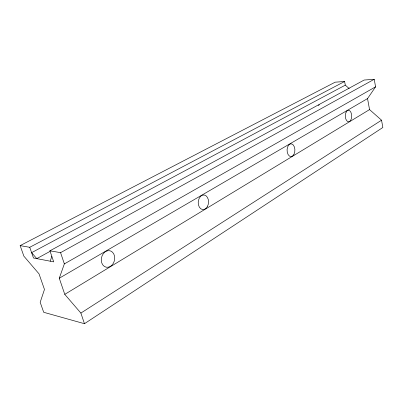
<?xml version="1.0" encoding="UTF-8"?>
<svg xmlns="http://www.w3.org/2000/svg" width="403" height="403" viewBox="0 0 403 403"><rect width="100%" height="100%" fill="white"/><g stroke="black" fill="none" stroke-linecap="round" stroke-linejoin="round"><path stroke-width="0.6" d="M50.229 261.194L51.821 256.348M84.454 323.705L80.882 313.076L64.772 294.356L59.276 278.231L64.349 263.894L60.571 252.656L49.932 250.807L53.7 261.859L33.479 257.991L29.741 247.296L20.15 245.629L23.873 256.157L39.015 273.844L44.471 289.465L40.179 302.3L43.71 312.295L84.454 323.705L382.85 127.484L381.545 120.195L369.551 109.596L367.536 98.599L375.576 86.836L374.226 79.295L364.136 80.041L49.932 250.807M80.882 313.076L381.545 120.195M64.772 294.356L369.551 109.596M59.276 278.231L367.536 98.599M64.349 263.894L375.576 86.836M60.571 252.656L374.226 79.295M50.022 251.396L36.754 258.62L31.615 252.656L345.3 85.139L349.194 88.569M318.224 105.425L319.332 104.825M29.741 247.296L344.6 81.487L345.3 85.139M20.15 245.629L335.145 82.187L344.6 81.487M346.071 112.175A5.778 3.194 89 0 0 347.94 121.666A5.778 3.194 89 0 0 351.517 114.18A5.778 3.194 89 0 0 346.071 112.175M293.963 154.319A6.377 3.919 -89.6 0 0 291.717 143.921A6.377 3.919 -89.6 0 0 287.289 152.354A6.377 3.919 -89.6 0 0 293.963 154.319M111.858 265.239A8.428 6.619 -76.7 0 0 110.845 251.069A8.428 6.619 -76.7 0 0 101.299 260.59A8.428 6.619 -76.7 0 0 111.858 265.239M207.328 206.684A7.314 5.153 -85.6 0 0 204.316 195.022A7.314 5.153 -85.6 0 0 198.518 205.102A7.314 5.153 -85.6 0 0 207.328 206.684"/></g></svg>
